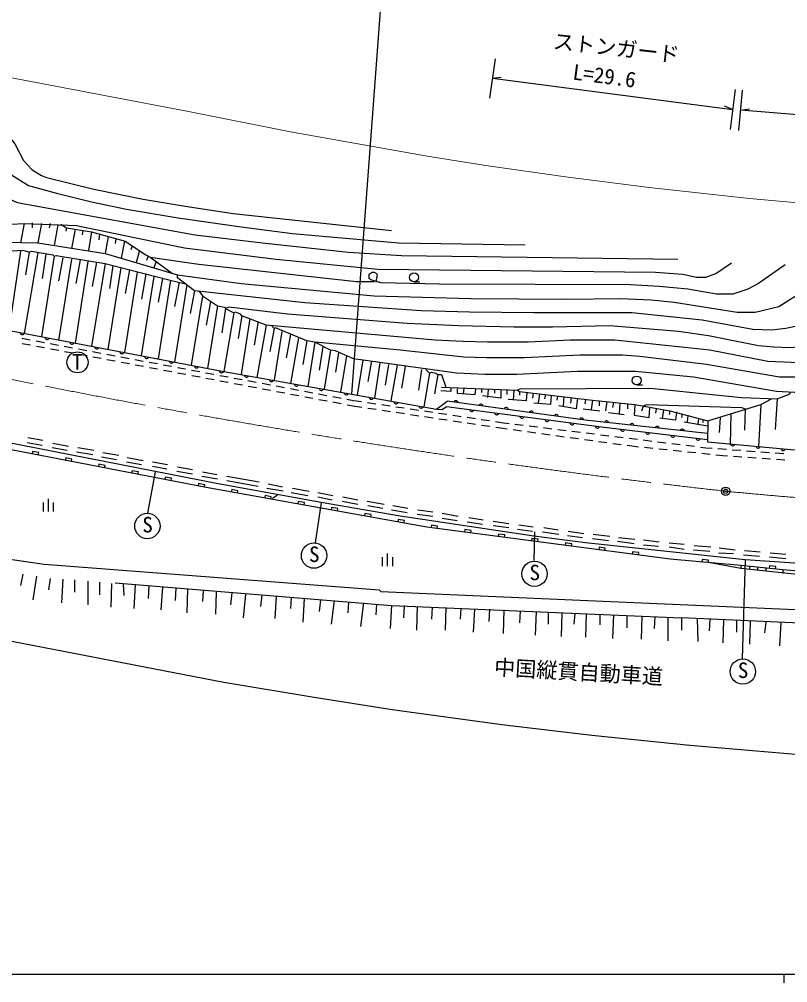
# Model space of a CAD drawing. Units: millimetres, scale not verified. Extents: x 40000 to 680000, y 20000 to 380000.
# Drawn here: x 177577 to 268472, y 204000 to 317950 of the extents above; entities that cross this region are included whole.
import ezdxf
from ezdxf.enums import TextEntityAlignment as Align

# ---------------------------------------------------------------- set-up
doc = ezdxf.new("R2010")
doc.units = ezdxf.units.MM
doc.header["$LTSCALE"] = 1000
doc.header["$PDMODE"] = 32
doc.header["$PDSIZE"] = 500
doc.linetypes.add('CHAIN', pattern=[18.5, 12, -1.5, 3.5, -1.5])
for name, color, linetype, lineweight in [('M-BGD', 7, 'Continuous', 25), ('M-BMK', 2, 'CHAIN', 13), ('M-BMK-HTXT', 7, 'Continuous', 13), ('M-BMK-SRVR', 3, 'Continuous', 25), ('M-STR-HTXT', 7, 'Continuous', 13), ('M-STR-STRC', 7, 'Continuous', 25), ('M-TTL-BAND', 7, 'Continuous', 25)]:
    doc.layers.add(name, color=color, linetype=linetype, lineweight=lineweight)
doc.styles.add('ＭＳ ゴシック', font='')
doc.styles.get('ＭＳ ゴシック').set_extended_font_data('MS Gothic')

msp = doc.modelspace()

# ---------------------------------------------------------------- linework, layer by layer
at = {"layer": 'M-BGD'}
for p, q in [((178165, 293808), (177742, 291522)), ((179096, 293892), (179096, 293300)), ((180197, 293808), (179774, 291522)), ((181213, 293808), (181128, 293300)), ((182144, 293638), (181721, 291183)), ((182483, 293723), (183160, 293300)), ((183160, 293300), (183076, 292876)), ((183160, 293300), (186124, 292792)), ((184176, 293130), (183753, 290844)), ((185108, 292961), (185023, 292453)), ((186124, 292792), (185785, 290590)), ((186124, 292792), (190103, 291691)), ((187055, 292538), (186970, 291860)), ((188080, 292251), (187732, 290252)), ((189010, 291993), (188918, 291437)), ((190008, 291717), (189618, 289692)), ((190912, 291161), (190780, 290675)), ((191790, 290586), (191393, 289164)), ((177742, 290506), (176331, 281158)), ((179774, 290336), (178165, 280769)), ((178758, 290421), (178334, 287712)), ((181721, 289913), (180225, 280412)), ((180705, 290167), (180282, 287288)), ((182737, 289744), (182229, 287034)), ((183753, 289574), (182232, 279970)), ((184769, 289490), (184261, 286696)), ((192817, 289953), (192643, 289405)), ((193066, 289828), (195691, 287881)), ((185700, 289320), (184192, 279652)), ((187732, 289066), (186130, 279281)), ((186716, 289236), (186208, 286357)), ((189595, 288558), (188071, 278906)), ((188664, 288812), (188240, 286103)), ((190611, 288304), (190103, 285510)), ((193773, 289304), (193511, 288535)), ((191542, 288050), (190044, 278531)), ((193490, 287542), (191982, 278160)), ((192558, 287796), (192050, 284833)), ((194522, 287290), (193998, 284494)), ((195457, 287076), (194001, 277773)), ((196480, 286840), (195945, 283986)), ((197384, 286526), (195948, 277400)), ((224265, 286897), (224965, 286897)), ((198316, 285849), (197808, 283140)), ((199247, 285256), (197903, 277026)), ((200178, 284579), (199670, 281785)), ((201025, 284071), (199841, 276654)), ((202972, 283224), (201787, 276282)), ((203904, 282886), (203480, 280176)), ((204835, 282547), (203819, 275943)), ((205851, 282208), (205343, 279414)), ((206782, 281785), (205671, 275594)), ((207375, 281785), (207714, 281362)), ((207714, 281362), (207206, 278652)), ((208645, 281023), (207714, 275266)), ((209661, 280684), (209153, 277890)), ((177895, 280223), (178878, 280039)), ((177927, 279619), (178910, 279433)), ((179566, 279910), (180548, 279725)), ((179597, 279304), (180580, 279118)), ((181236, 279596), (182219, 279412)), ((182907, 279283), (183890, 279099)), ((210592, 280261), (209669, 274887)), ((211608, 279922), (211100, 277128)), ((213471, 279245), (213048, 276451)), ((181268, 278988), (182251, 278803)), ((182938, 278673), (183921, 278488)), ((184578, 278970), (185561, 278785)), ((184609, 278358), (185592, 278172)), ((186249, 278656), (187232, 278472)), ((186279, 278043), (187262, 277857)), ((187920, 278343), (188903, 278158)), ((214402, 278822), (213643, 274184)), ((215334, 278483), (214995, 276197)), ((216265, 278144), (215590, 273840)), ((187950, 277727), (188933, 277542)), ((189591, 278029), (190574, 277845)), ((189620, 277412), (190603, 277227)), ((191262, 277716), (192244, 277532)), ((191291, 277097), (192274, 276911)), ((192932, 277403), (193915, 277218)), ((194603, 277089), (195586, 276905)), ((218212, 277636), (217549, 273493)), ((219228, 277552), (218805, 275096)), ((220244, 277298), (219578, 273134)), ((221260, 277128), (220837, 274673)), ((222276, 277044), (221514, 272810)), ((192962, 276782), (193944, 276596)), ((194632, 276466), (195615, 276281)), ((196274, 276776), (197257, 276591)), ((196303, 276151), (197285, 275966)), ((197945, 276462), (198928, 276278)), ((197973, 275836), (198956, 275651)), ((199616, 276149), (200599, 275965)), ((201287, 275836), (202270, 275651)), ((223208, 276874), (222784, 274334)), ((225155, 276536), (224816, 274080)), ((226086, 276112), (225418, 272101)), ((225663, 276536), (226086, 276112)), ((227102, 275943), (226679, 273657)), ((199644, 275521), (200626, 275335)), ((201314, 275206), (202297, 275020)), ((202958, 275522), (203941, 275338)), ((202985, 274890), (203967, 274705)), ((204629, 275209), (205611, 275025)), ((206299, 274896), (207282, 274711)), ((250604, 274707), (251304, 274707)), ((204655, 274575), (205638, 274390)), ((206326, 274260), (207308, 274074)), ((207970, 274582), (208953, 274398)), ((207996, 273945), (208979, 273759)), ((209641, 274269), (210624, 274084)), ((209667, 273629), (210649, 273444)), ((211312, 273955), (212295, 273771)), ((212983, 273642), (213966, 273458)), ((230150, 274334), (230066, 273657)), ((232267, 274165), (232267, 273826)), ((233029, 274165), (232944, 273234)), ((233791, 274165), (233791, 273742)), ((235230, 274080), (235230, 273572)), ((236077, 274080), (235992, 272895)), ((236754, 273911), (236754, 273488)), ((238363, 273742), (238278, 273149)), ((239125, 273657), (238956, 272556)), ((239802, 273572), (239718, 273064)), ((211337, 273314), (212320, 273129)), ((213008, 272999), (213990, 272813)), ((214654, 273329), (215637, 273144)), ((214678, 272684), (215661, 272498)), ((216325, 273015), (217114, 272867)), ((216349, 272368), (217282, 272192)), ((217114, 272867), (218074, 272725)), ((218766, 272622), (219755, 272475)), ((220448, 272373), (221437, 272226)), ((226918, 271836), (228174, 272787)), ((241242, 273403), (241157, 272895)), ((242004, 273318), (241919, 272218)), ((242850, 273234), (242766, 272556)), ((244544, 272980), (244459, 272472)), ((245390, 272895), (245221, 271794)), ((246152, 272810), (246152, 272218)), ((247084, 272726), (246914, 271625)), ((247846, 272641), (247761, 272048)), ((248608, 272556), (248523, 271286)), ((249539, 272387), (249539, 271879)), ((265287, 272387), (265033, 267392)), ((267234, 273064), (266980, 269424)), ((217282, 272192), (218108, 272069)), ((218800, 271966), (219789, 271818)), ((220482, 271715), (221471, 271568)), ((222129, 272123), (223119, 271976)), ((222163, 271464), (223152, 271317)), ((223811, 271874), (224800, 271727)), ((223844, 271214), (224833, 271066)), ((225493, 271624), (226482, 271477)), ((226918, 271836), (227612, 271804)), ((227174, 271375), (228163, 271228)), ((227612, 271804), (228104, 272155)), ((244290, 271879), (246237, 271625)), ((247253, 271456), (249116, 271202)), ((252926, 271879), (252841, 271371)), ((253772, 271794), (253603, 270694)), ((254534, 271625), (254450, 271202)), ((255974, 271286), (255889, 270863)), ((261731, 271286), (261646, 267646)), ((225526, 270963), (226515, 270815)), ((227207, 270712), (228196, 270564)), ((228856, 271125), (229845, 270978)), ((228889, 270461), (229878, 270314)), ((230537, 270876), (231527, 270729)), ((230570, 270210), (231559, 270063)), ((232219, 270626), (233208, 270479)), ((233901, 270377), (234860, 270234)), ((234860, 270234), (235507, 270154)), ((236202, 270068), (237194, 269946)), ((256228, 270355), (259022, 269847)), ((256651, 271117), (256566, 270355)), ((257921, 270694), (257836, 270101)), ((258429, 270524), (258429, 270270)), ((259022, 270440), (258976, 267990)), ((260461, 270863), (260376, 269085)), ((232251, 269960), (233240, 269812)), ((233933, 269709), (234759, 269586)), ((234759, 269586), (235304, 269511)), ((235998, 269415), (236989, 269279)), ((237682, 269183), (238673, 269047)), ((237889, 269860), (238881, 269737)), ((239366, 268952), (240357, 268815)), ((239576, 269652), (240568, 269529)), ((241263, 269443), (242255, 269320)), ((242950, 269235), (243943, 269112)), ((244637, 269026), (245630, 268904)), ((178504, 267900), (180282, 267561)), ((178588, 268492), (180366, 268154)), ((181552, 267815), (183414, 267476)), ((241050, 268720), (242041, 268583)), ((242734, 268488), (243725, 268352)), ((244419, 268256), (245409, 268120)), ((246103, 268025), (247093, 267888)), ((246325, 268818), (247317, 268695)), ((247787, 267793), (248777, 267656)), ((248012, 268609), (249004, 268487)), ((249699, 268401), (250691, 268278)), ((251386, 268192), (252379, 268070)), ((253073, 267984), (254066, 267861)), ((179142, 266837), (179085, 266542)), ((179879, 266694), (179142, 266837)), ((179822, 266400), (179879, 266694)), ((181467, 267307), (183245, 266968)), ((184346, 266799), (186293, 266460)), ((184515, 267307), (186378, 266968)), ((187478, 266714), (189341, 266376)), ((249471, 267561), (250017, 267486)), ((250017, 267486), (250834, 267401)), ((251530, 267328), (252525, 267225)), ((253221, 267152), (254216, 267049)), ((254760, 267775), (255753, 267653)), ((254912, 266976), (255907, 266873)), ((256448, 267567), (257440, 267444)), ((256603, 266801), (257598, 266697)), ((258135, 267359), (258781, 267279)), ((258781, 267279), (259519, 267224)), ((260217, 267172), (261215, 267098)), ((261913, 267046), (262910, 266971)), ((263608, 266919), (264605, 266845)), ((265303, 266793), (266301, 266719)), ((266999, 266667), (267996, 266593)), ((183070, 266078), (183013, 265784)), ((183806, 265936), (183070, 266078)), ((183749, 265641), (183806, 265936)), ((187309, 266206), (189087, 265868)), ((190272, 265614), (192050, 265275)), ((190357, 266122), (192220, 265783)), ((193320, 265614), (195098, 265275)), ((258294, 266625), (259288, 266521)), ((259985, 266449), (260802, 266364)), ((260802, 266364), (261352, 266325)), ((262050, 266275), (263048, 266205)), ((263746, 266155), (264744, 266085)), ((265442, 266035), (266439, 265964)), ((267138, 265915), (268135, 265844)), ((186997, 265320), (186940, 265025)), ((187733, 265178), (186997, 265320)), ((187677, 264883), (187733, 265178)), ((190924, 264561), (190868, 264267)), ((191661, 264419), (190924, 264561)), ((191604, 264125), (191661, 264419)), ((193659, 264428), (192728, 259518)), ((193320, 265106), (195014, 264767)), ((196199, 264513), (198062, 264174)), ((196284, 265021), (198062, 264682)), ((199247, 264428), (200940, 264090)), ((194852, 263803), (194795, 263508)), ((195588, 263661), (194852, 263803)), ((195531, 263366), (195588, 263661)), ((199162, 263920), (201025, 263582)), ((202126, 263920), (205936, 263243)), ((202126, 263412), (205851, 262735)), ((198779, 263044), (198722, 262750)), ((199516, 262902), (198779, 263044)), ((199459, 262608), (199516, 262902)), ((202710, 262326), (202657, 262030)), ((203448, 262193), (202710, 262326)), ((203395, 261898), (203448, 262193)), ((207036, 262989), (208730, 262650)), ((209915, 262481), (211862, 262142)), ((181029, 259730), (181029, 261230)), ((206647, 261618), (206594, 261323)), ((207385, 261486), (206647, 261618)), ((207332, 261190), (207385, 261486)), ((207544, 261296), (208137, 261719)), ((209746, 261973), (211693, 261634)), ((212878, 261973), (214656, 261634)), ((212878, 261465), (214572, 261126)), ((215757, 260957), (217620, 260618)), ((215842, 261465), (217620, 261126)), ((218720, 260957), (220752, 260618)), ((180429, 259730), (180429, 260780)), ((181629, 259730), (181629, 260780)), ((210584, 260911), (210531, 260616)), ((211322, 260779), (210584, 260911)), ((211269, 260483), (211322, 260779)), ((213302, 260788), (212557, 256015)), ((214521, 260204), (214468, 259909)), ((215259, 260071), (214521, 260204)), ((215206, 259776), (215259, 260071)), ((218805, 260449), (220583, 260110)), ((221599, 259941), (223462, 259602)), ((221768, 260449), (223546, 260110)), ((224732, 259941), (226510, 259687)), ((218458, 259497), (218405, 259201)), ((219196, 259364), (218458, 259497)), ((219143, 259069), (219196, 259364)), ((222395, 258789), (222342, 258494)), ((223133, 258657), (222395, 258789)), ((224647, 259433), (226510, 259179)), ((227610, 259518), (229473, 259179)), ((227610, 258925), (229388, 258671)), ((230743, 259010), (232436, 258756)), ((223080, 258362), (223133, 258657)), ((226322, 258108), (226283, 257811)), ((227065, 258011), (226322, 258108)), ((227026, 257713), (227065, 258011)), ((230288, 257587), (230249, 257289)), ((231031, 257489), (230288, 257587)), ((230574, 258502), (232352, 258248)), ((233622, 258586), (235484, 258332)), ((233622, 258078), (235484, 257824)), ((236500, 257655), (238278, 257401)), ((236670, 258163), (238363, 257909)), ((239633, 257824), (241326, 257570)), ((230992, 257191), (231031, 257489)), ((234254, 257065), (234214, 256768)), ((234997, 256967), (234254, 257065)), ((234958, 256670), (234997, 256967)), ((238219, 256543), (238180, 256246)), ((238963, 256446), (238219, 256543)), ((238505, 257347), (238448, 253930)), ((238924, 256148), (238963, 256446)), ((239464, 257316), (241411, 257062)), ((242427, 256893), (244205, 256639)), ((242512, 257401), (244374, 257147)), ((245390, 256554), (247253, 256300)), ((245475, 257062), (247422, 256808)), ((248438, 256639), (250386, 256470)), ((242185, 256022), (242146, 255724)), ((242929, 255924), (242185, 256022)), ((242890, 255626), (242929, 255924)), ((246151, 255500), (246112, 255203)), ((246895, 255402), (246151, 255500)), ((246856, 255105), (246895, 255402)), ((248354, 256216), (250301, 255962)), ((251402, 256385), (253264, 256131)), ((251402, 255792), (253180, 255623)), ((254450, 256046), (256228, 255877)), ((254450, 255538), (256228, 255284)), ((257413, 255708), (259360, 255538)), ((260376, 255454), (262239, 255200)), ((220547, 253266), (220547, 254316)), ((221147, 253266), (221147, 254766)), ((221747, 253266), (221747, 254316)), ((250117, 254978), (250078, 254681)), ((250861, 254881), (250117, 254978)), ((250821, 254583), (250861, 254881)), ((257328, 255200), (259276, 255030)), ((260292, 254861), (262070, 254776)), ((263255, 254607), (265118, 254438)), ((263340, 255115), (265202, 254946)), ((266303, 254353), (268250, 254184)), ((266388, 254861), (268250, 254692)), ((258351, 254050), (258324, 253752)), ((259098, 253983), (258351, 254050)), ((259071, 253684), (259098, 253983)), ((262916, 253337), (262916, 252998)), ((263424, 254014), (263086, 242330)), ((263932, 253234), (263932, 252888)), ((264948, 253083), (264874, 252786)), ((265880, 252998), (265880, 252676)), ((266318, 253293), (266288, 252994)), ((267064, 253217), (266318, 253293)), ((267034, 252918), (267064, 253217)), ((177996, 252321), (177742, 250966)), ((179604, 252067), (179181, 249273)), ((267912, 252829), (267912, 252406)), ((181213, 251813), (181044, 250458)), ((182737, 251728), (182568, 248934)), ((184092, 251644), (184092, 250204)), ((185700, 251474), (185700, 248680)), ((187055, 251390), (187055, 249866)), ((188494, 251220), (188410, 248426)), ((189849, 251136), (189934, 249781)), ((191288, 251051), (191119, 248257)), ((192897, 250966), (192812, 249442)), ((194506, 250797), (194336, 248088)), ((196114, 250712), (196030, 249188)), ((197469, 250543), (197384, 247749)), ((199332, 250374), (199247, 249104)), ((200856, 250204), (200771, 247580)), ((202718, 250120), (202549, 248680)), ((204327, 249950), (204073, 247156)), ((206274, 249866), (206105, 248511)), ((207968, 249696), (207798, 247072)), ((209746, 249527), (209661, 248257)), ((211270, 249442), (211100, 246648)), ((213217, 249273), (213048, 247918)), ((214826, 249188), (214487, 246394)), ((216519, 249019), (216434, 247749)), ((218297, 248934), (217958, 246140)), ((219821, 248765), (219736, 247495)), ((221599, 248596), (221430, 245886)), ((223123, 248596), (223038, 247156)), ((224647, 248511), (224562, 245717)), ((226425, 248426), (226340, 246987)), ((228034, 248342), (227949, 245717)), ((229812, 248257), (229727, 246987)), ((231420, 248172), (231251, 245463)), ((233198, 248172), (233114, 246733)), ((234892, 248088), (234807, 245294)), ((236839, 248003), (236754, 246564)), ((238702, 247918), (238617, 245124)), ((240141, 247834), (240141, 246394)), ((241750, 247749), (241665, 244955)), ((243274, 247664), (243189, 246394)), ((244628, 247664), (244544, 244870)), ((246237, 247495), (246237, 246310)), ((247846, 247495), (247761, 244701)), ((249454, 247410), (249454, 245971)), ((251232, 247326), (251148, 244616)), ((252756, 247326), (252672, 245886)), ((254280, 247241), (254280, 244447)), ((255889, 247156), (255889, 245717)), ((257752, 247072), (257836, 244362)), ((259276, 246987), (259191, 245632)), ((260884, 246902), (260800, 244193)), ((262408, 246818), (262408, 245463)), ((264017, 246733), (263932, 244024)), ((265880, 246648), (265710, 245378)), ((267658, 246564), (267488, 243854))]:
    msp.add_line(p, q, dxfattribs=at)
for points in [[(102219, 305153), (100526, 306508), (112379, 304222), (152003, 294654), (163518, 291098), (164110, 290929), (169698, 291691), (179774, 291522), (187732, 290252), (196284, 287712), (203819, 286696), (219567, 285256), (230997, 284918), (242342, 284833), (248692, 284918), (252333, 284748), (255042, 284494), (262493, 283309), (264610, 283309), (267404, 283986), (274516, 288474)], [(155136, 295670), (157506, 299142), (159877, 303798), (163602, 306169), (164110, 306084), (171646, 303629), (173085, 302528), (173508, 301766), (174355, 298718), (174694, 297956), (175371, 297194), (177318, 296263), (198400, 292453), (206359, 291522), (216519, 290421), (222784, 289998), (255466, 289574)], [(176133, 304306), (177064, 303206), (178080, 301258), (179096, 300158), (180197, 299480), (180790, 299226), (186378, 297872), (192220, 296686), (197215, 295840), (202888, 294993), (221599, 292961)], [(175202, 302444), (176641, 299565), (178673, 298295), (181975, 297364), (186124, 296348), (190272, 295501), (196368, 294485), (203819, 293384), (209915, 292622), (222446, 291522), (237432, 291268)], [(258976, 267990), (268843, 267053), (281543, 266122), (300508, 265360), (316934, 265106), (342249, 265614), (356134, 266206), (384159, 268746), (401262, 270863), (421582, 273996), (557022, 300361)], [(166735, 292453), (166904, 292622), (173000, 293384), (175032, 293638), (178165, 293808), (184346, 293554), (197130, 290929), (207968, 289574), (219990, 288389), (252841, 288050), (256058, 287796), (257667, 287458), (258768, 287458), (259953, 287881), (261816, 289151)], [(178758, 290421), (177996, 290590), (176810, 290506), (174778, 290675), (169360, 290590), (165634, 289913), (165465, 289744), (164449, 283394)], [(190103, 291691), (192558, 290082), (193066, 289828)], [(178758, 290421), (179012, 290506), (181552, 290082), (181721, 289913)], [(181721, 289913), (181975, 289998), (182398, 289913), (187732, 289066), (195268, 287119), (197221, 286670)], [(193066, 289828), (198824, 288982), (217450, 286950), (219567, 286950)], [(280781, 288304), (274008, 283732), (271298, 282293), (269351, 281616), (268250, 281362), (266557, 281192), (264356, 281277), (258344, 282378), (250047, 283224), (238448, 283224), (230828, 283309), (225155, 283478), (211354, 284410), (198316, 285849), (196284, 287373), (196284, 287712)], [(268166, 288897), (265033, 286696), (263763, 286018), (261985, 285426), (260038, 285426), (256651, 286018), (253264, 286357), (249878, 286526), (227272, 286611), (220329, 286780), (219144, 287119), (218974, 287288), (218974, 287796), (219313, 288050), (219567, 288050), (219821, 287881), (219906, 287712), (219736, 286865)], [(287046, 287966), (282390, 286696), (280188, 285680), (279088, 284918), (274092, 280515), (272399, 279668), (270621, 279245), (268758, 279076), (266811, 279160), (265033, 279330), (259106, 280515), (255550, 281023), (247422, 281700), (240649, 281531), (236077, 281531), (229558, 281700), (223462, 281954), (209322, 283055), (202380, 283902), (201956, 283732), (202972, 283224)], [(198824, 285849), (199247, 285256), (201025, 284071), (201872, 283902), (201956, 283732), (201533, 280854)], [(368527, 252622), (348938, 251265), (317586, 250414), (289946, 251276), (271976, 252490), (267912, 252829), (262916, 253337), (254564, 254091), (225771, 257878), (199678, 262565), (174348, 267457), (173934, 265387), (162707, 267676), (163170, 269612), (101513, 284396)], [(163180, 283677), (201787, 276282), (226918, 271836)], [(269774, 277298), (266134, 277467), (259276, 278822), (248015, 280007), (242766, 280007), (237770, 279753), (232944, 279753), (230066, 279838), (226764, 280007), (206782, 281785), (203904, 282886), (203734, 283055), (203142, 283309), (202972, 283224)], [(271044, 275604), (267488, 275604), (258852, 277128), (250978, 278060), (248946, 278229), (243866, 278229), (237347, 277890), (232860, 277890), (230150, 277975), (222615, 278822), (212540, 279753), (211608, 279922), (207883, 281446), (207714, 281362)], [(335476, 272980), (311346, 271625), (308636, 271540), (295259, 272472), (288062, 272218), (281966, 272556), (279765, 273149), (278664, 273657), (277818, 273742), (273669, 275181), (269266, 273826), (267150, 273911), (257328, 275604), (250470, 276282), (243612, 276282), (236416, 275943), (232690, 275943), (229304, 276112), (217112, 277806), (214995, 278737), (214402, 278822), (212540, 279753), (211710, 274526)], [(226086, 276112), (226340, 276197), (226848, 276112), (227102, 275943), (227526, 275943), (228034, 274419)], [(228626, 274334), (228626, 273911), (227441, 273996)], [(227526, 274419), (236500, 274080), (236839, 274250), (252248, 274334), (263001, 273234), (267234, 273064), (268758, 273657), (268758, 273826)], [(229388, 274250), (229388, 273742), (231505, 273572), (231590, 274250)], [(234553, 274165), (234553, 273149), (232352, 273403)], [(237601, 273826), (237516, 272810), (235400, 272980)], [(236500, 274080), (236754, 273911), (245390, 272895), (250386, 272387), (254534, 271625), (259022, 270440), (265287, 272387), (266557, 273064)], [(240480, 273488), (240395, 272387), (238448, 272556)], [(258994, 268949), (244522, 270528), (228174, 272787)], [(243612, 273149), (243443, 271879), (241411, 272218)], [(250386, 272387), (250301, 271117), (252079, 270863), (252164, 271964)], [(251232, 271625), (251402, 272218), (251825, 272387), (263001, 272048), (263424, 271879), (263340, 269339)], [(228104, 272155), (246426, 269738), (258981, 268229)], [(255296, 271540), (255212, 270524), (253349, 270778)], [(368505, 253590), (348768, 252321), (339370, 251898), (334460, 251728), (330396, 251644), (314902, 251559), (307874, 251644), (295259, 251982), (288486, 252321), (263424, 254014), (244544, 256046), (238448, 256808), (222615, 259179), (213302, 260788), (201110, 262989), (173889, 268317)], [(148870, 263412), (153950, 259518), (163179, 256046), (180536, 253506), (220160, 250458), (220329, 250289), (288401, 247326), (313378, 246902), (321929, 246733), (323622, 246818), (338524, 247580), (364008, 249188), (371628, 249950), (371801, 249952), (372052, 249950), (376962, 250543), (397790, 252829), (398806, 252829), (399822, 252575), (409051, 248765), (415570, 248934), (416925, 249019), (418449, 249358)], [(206867, 262481), (208560, 262227), (208774, 262186)], [(188918, 251305), (221599, 248596), (255889, 247156)], [(156660, 248257), (201787, 239536), (212455, 237758), (221684, 236319), (234638, 234541), (245306, 233271), (256905, 232086), (269859, 230985), (281458, 230223), (293227, 229630), (300678, 229376), (304403, 229292), (315579, 229122), (328448, 229122), (336322, 229207)], [(361695, 247782), (336068, 245886), (330057, 245548), (320236, 245209), (311938, 245378), (307112, 245463), (289332, 245717), (277987, 246140), (274431, 246310), (270790, 246479), (255889, 247145)]]:
    msp.add_lwpolyline(points, dxfattribs=at)
for centre, radius in [((224265, 287422), 525), ((184467, 277376), 1245), ((250604, 275232), 525), ((192728, 258018), 1500), ((212445, 254520), 1500), ((238522, 252367), 1500), ((263163, 240801), 1500)]:
    msp.add_circle(centre, radius, dxfattribs=at)
for centre, start, end in [((177923, 280910), 181.83691, 336.47615), ((180869, 280346), 181.83691, 336.47615), ((183816, 279781), 181.83691, 336.47615), ((186762, 279217), 181.83691, 336.47615), ((189709, 278653), 181.83691, 336.47615), ((192655, 278088), 181.83691, 336.47615), ((195602, 277524), 181.83691, 336.47615), ((198548, 276959), 181.83691, 336.47615), ((201494, 276395), 181.83691, 336.47615), ((204447, 275868), 182.64767, 337.2869), ((207401, 275346), 182.64767, 337.2869), ((210355, 274823), 182.64767, 337.2869), ((213309, 274300), 182.64767, 337.2869), ((216263, 273778), 182.64767, 337.2869), ((219218, 273255), 182.64767, 337.2869), ((222172, 272732), 182.64767, 337.2869), ((229218, 272586), 4.81099, 159.45023), ((232189, 272176), 4.81099, 159.45023), ((225126, 272210), 182.64767, 337.2869), ((231086, 271819), 185.16406, 339.80329), ((234060, 271426), 185.16406, 339.80329), ((235161, 271765), 4.81099, 159.45023), ((238133, 271354), 4.81099, 159.45023), ((237034, 271034), 185.16406, 339.80329), ((240008, 270642), 185.16406, 339.80329), ((241105, 270943), 4.81099, 159.45023), ((242982, 270249), 185.16406, 339.80329), ((244076, 270533), 4.81099, 159.45023), ((247059, 270195), 6.45581, 161.09505), ((250041, 269869), 6.45581, 161.09505), ((245957, 269857), 185.16406, 339.80329), ((248934, 269493), 185.82728, 340.46651), ((251912, 269135), 185.82728, 340.46651), ((253023, 269544), 6.45581, 161.09505), ((256006, 269219), 6.45581, 161.09505), ((254891, 268777), 185.82728, 340.46651), ((257870, 268419), 185.82728, 340.46651), ((261968, 267762), 187.25584, 341.89507), ((264955, 267479), 187.25584, 341.89507), ((267941, 267195), 187.25584, 341.89507)]:
    msp.add_arc(centre, 256, start, end, dxfattribs=at)
at = {"layer": 'M-BMK'}
for centre, radius, start, end in [((369764, 1232047), 975982, 257.74413, 263.6095), ((318145, 848949), 589583, 264.45091, 274.16109)]:
    msp.add_arc(centre, radius, start, end, dxfattribs=at)
at = {"layer": 'M-BMK-HTXT'}
msp.add_lwpolyline([(170099, 312271), (170616, 312171), (197384, 307100), (209661, 304645), (225832, 301766), (232775, 300666), (242173, 299311), (252079, 298041), (263932, 296771), (272314, 296009), (280612, 295416), (290856, 294824), (301524, 294400), (309144, 294231), (326078, 294231), (332089, 294316)], dxfattribs=at)
at = {"layer": 'M-BMK-SRVR'}
msp.add_circle((261133, 262129), 500, dxfattribs=at)
msp.add_point((261133, 262129), dxfattribs=at)
at = {"layer": 'M-STR-STRC'}
for p, q in [((220583, 323102), (216861, 273615)), ((233876, 313281), (233198, 308624)), ((233541, 310982), (234568, 311119)), ((233541, 310982), (261944, 307283)), ((262239, 309640), (261646, 304899)), ((263086, 309556), (262662, 304814)), ((261944, 307283), (260987, 307678)), ((262916, 307185), (263935, 307370)), ((262916, 252998), (259317, 253662)), ((271746, 252039), (262916, 252998))]:
    msp.add_line(p, q, dxfattribs=at)
msp.add_lwpolyline([(542624, 337647), (428016, 315228), (416163, 313027), (403717, 310995), (395758, 309810), (386784, 308624), (377301, 307524), (368496, 306677), (357997, 305830), (349107, 305238), (327094, 304476), (310076, 304476), (302286, 304645), (291534, 305068), (282559, 305576), (262916, 307185)], dxfattribs=at)
at = {"layer": 'M-TTL-BAND'}
for p, q in [((40000, 205000), (579000, 205000)), ((268000, 205000), (268000, 204000))]:
    msp.add_line(p, q, dxfattribs=at)

# ---------------------------------------------------------------- texts
at = {"layer": 'M-BGD', "style": 'ＭＳ ゴシック'}
for s, p in [('T', (183837, 275973)), ('S', (192132, 256706)), ('S', (211850, 253208)), ('S', (237926, 251055)), ('S', (262567, 239489))]:
    msp.add_text(s, height=1833, dxfattribs=at).set_placement(p, align=Align.BOTTOM_LEFT)
at = {"layer": 'M-STR-HTXT', "style": 'ＭＳ ゴシック'}
msp.add_text('中国縦貫自動車道', height=1833, rotation=356.693, dxfattribs=at).set_placement((233669, 239882), align=Align.BOTTOM_LEFT)
at = {"layer": 'M-STR-STRC', "style": 'ＭＳ ゴシック'}
for s, rotation, p in [('ストンガード', 353.629, (240584, 313941)), ('L=29.6', 352.421, (242885, 310292))]:
    msp.add_text(s, height=1833, rotation=rotation, dxfattribs=at).set_placement(p, align=Align.BOTTOM_LEFT)

doc.saveas('drawing.dxf')
